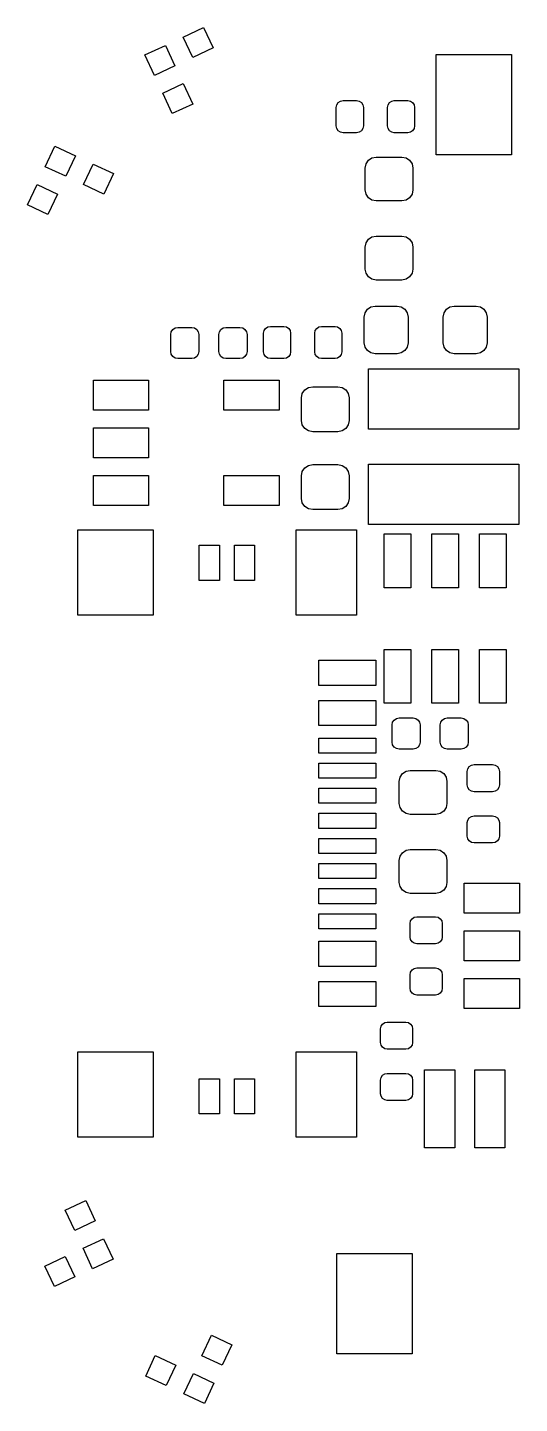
# Model space of a CAD drawing. Extents: x 49.4 to 78.6, y -125.1 to -97.7.
# Drawn here: x 49.37 to 59.17, y -125.14 to -97.72 of the extents above; entities that cross this region are included whole.
import ezdxf

# ---------------------------------------------------------------- set-up
doc = ezdxf.new("R2010")
doc.units = 0
doc.layers.add('BLACK', color=7, linetype='CONTINUOUS')

msp = doc.modelspace()

# ---------------------------------------------------------------- linework, layer by layer
at = {"layer": 'BLACK', "linetype": 'CONTINUOUS'}
for p, q in [((52.467292, -97.914872), (52.87513, -97.724694)), ((52.87513, -97.724694), (53.065308, -98.132532)), ((51.705993, -98.269871), (52.113831, -98.079693)), ((52.113831, -98.079693), (52.304009, -98.487531)), ((52.65747, -98.32271), (52.467292, -97.914872)), ((53.065308, -98.132532), (52.65747, -98.32271)), ((51.896171, -98.677709), (51.705993, -98.269871)), ((57.51, -100.26), (57.51, -98.26)), ((57.51, -98.26), (59.01, -98.26)), ((59.01, -98.26), (59.01, -100.26)), ((52.304009, -98.487531), (51.896171, -98.677709)), ((52.060992, -99.03117), (52.46883, -98.840992)), ((52.46883, -98.840992), (52.659008, -99.24883)), ((52.25117, -99.439008), (52.060992, -99.03117)), ((55.530276, -99.263338), (55.559541, -99.219541)), ((55.559541, -99.219541), (55.603338, -99.190276)), ((55.603338, -99.190276), (55.655, -99.18)), ((55.655, -99.18), (55.925, -99.18)), ((55.925, -99.18), (55.976662, -99.190276)), ((55.976662, -99.190276), (56.020459, -99.219541)), ((56.020459, -99.219541), (56.049724, -99.263338)), ((56.550276, -99.263338), (56.579541, -99.219541)), ((56.579541, -99.219541), (56.623338, -99.190276)), ((56.623338, -99.190276), (56.675, -99.18)), ((56.675, -99.18), (56.945, -99.18)), ((56.945, -99.18), (56.996662, -99.190276)), ((56.996662, -99.190276), (57.040459, -99.219541)), ((57.040459, -99.219541), (57.069724, -99.263338)), ((52.659008, -99.24883), (52.25117, -99.439008)), ((55.52, -99.315), (55.530276, -99.263338)), ((55.52, -99.685), (55.52, -99.315)), ((56.049724, -99.263338), (56.06, -99.315)), ((56.06, -99.315), (56.06, -99.685)), ((56.54, -99.315), (56.550276, -99.263338)), ((56.54, -99.685), (56.54, -99.315)), ((57.069724, -99.263338), (57.08, -99.315)), ((57.08, -99.315), (57.08, -99.685)), ((55.530276, -99.736662), (55.52, -99.685)), ((55.559541, -99.780459), (55.530276, -99.736662)), ((55.603338, -99.809724), (55.559541, -99.780459)), ((56.020459, -99.780459), (55.976662, -99.809724)), ((56.049724, -99.736662), (56.020459, -99.780459)), ((56.06, -99.685), (56.049724, -99.736662)), ((56.550276, -99.736662), (56.54, -99.685)), ((56.579541, -99.780459), (56.550276, -99.736662)), ((56.623338, -99.809724), (56.579541, -99.780459)), ((57.040459, -99.780459), (56.996662, -99.809724)), ((57.069724, -99.736662), (57.040459, -99.780459)), ((57.08, -99.685), (57.069724, -99.736662)), ((55.655, -99.82), (55.603338, -99.809724)), ((55.925, -99.82), (55.655, -99.82)), ((55.976662, -99.809724), (55.925, -99.82)), ((56.675, -99.82), (56.623338, -99.809724)), ((56.945, -99.82), (56.675, -99.82)), ((56.996662, -99.809724), (56.945, -99.82)), ((49.720992, -100.49883), (49.91117, -100.090992)), ((49.91117, -100.090992), (50.319008, -100.28117)), ((50.319008, -100.28117), (50.12883, -100.689008)), ((56.15907, -100.36907), (56.230038, -100.321651)), ((56.230038, -100.321651), (56.31375, -100.305)), ((56.31375, -100.305), (56.82625, -100.305)), ((56.82625, -100.305), (56.909962, -100.321651)), ((56.909962, -100.321651), (56.98093, -100.36907)), ((59.01, -100.26), (57.51, -100.26)), ((50.12883, -100.689008), (49.720992, -100.49883)), ((50.48229, -100.85383), (50.672468, -100.445992)), ((50.672468, -100.445992), (51.080306, -100.63617)), ((56.095, -100.52375), (56.111651, -100.440038)), ((56.095, -100.96125), (56.095, -100.52375)), ((56.111651, -100.440038), (56.15907, -100.36907)), ((56.98093, -100.36907), (57.028349, -100.440038)), ((57.028349, -100.440038), (57.045, -100.52375)), ((57.045, -100.52375), (57.045, -100.96125)), ((49.365992, -101.260128), (49.55617, -100.85229)), ((49.55617, -100.85229), (49.964008, -101.042468)), ((50.890128, -101.044008), (50.48229, -100.85383)), ((51.080306, -100.63617), (50.890128, -101.044008)), ((49.964008, -101.042468), (49.77383, -101.450306)), ((56.111651, -101.044962), (56.095, -100.96125)), ((56.15907, -101.11593), (56.111651, -101.044962)), ((56.230038, -101.163349), (56.15907, -101.11593)), ((56.98093, -101.11593), (56.909962, -101.163349)), ((57.028349, -101.044962), (56.98093, -101.11593)), ((57.045, -100.96125), (57.028349, -101.044962)), ((49.77383, -101.450306), (49.365992, -101.260128)), ((56.31375, -101.18), (56.230038, -101.163349)), ((56.82625, -101.18), (56.31375, -101.18)), ((56.909962, -101.163349), (56.82625, -101.18)), ((56.111651, -102.015038), (56.15907, -101.94407)), ((56.15907, -101.94407), (56.230038, -101.896651)), ((56.230038, -101.896651), (56.31375, -101.88)), ((56.31375, -101.88), (56.82625, -101.88)), ((56.82625, -101.88), (56.909962, -101.896651)), ((56.909962, -101.896651), (56.98093, -101.94407)), ((56.98093, -101.94407), (57.028349, -102.015038)), ((56.095, -102.09875), (56.111651, -102.015038)), ((56.095, -102.53625), (56.095, -102.09875)), ((57.028349, -102.015038), (57.045, -102.09875)), ((57.045, -102.09875), (57.045, -102.53625)), ((56.111651, -102.619962), (56.095, -102.53625)), ((56.15907, -102.69093), (56.111651, -102.619962)), ((56.230038, -102.738349), (56.15907, -102.69093)), ((56.31375, -102.755), (56.230038, -102.738349)), ((56.82625, -102.755), (56.31375, -102.755)), ((56.909962, -102.738349), (56.82625, -102.755)), ((56.98093, -102.69093), (56.909962, -102.738349)), ((57.028349, -102.619962), (56.98093, -102.69093)), ((57.045, -102.53625), (57.028349, -102.619962)), ((56.091651, -103.410038), (56.13907, -103.33907)), ((56.13907, -103.33907), (56.210038, -103.291651)), ((56.210038, -103.291651), (56.29375, -103.275)), ((56.29375, -103.275), (56.73125, -103.275)), ((56.73125, -103.275), (56.814962, -103.291651)), ((56.814962, -103.291651), (56.88593, -103.33907)), ((56.88593, -103.33907), (56.933349, -103.410038)), ((57.666651, -103.410038), (57.71407, -103.33907)), ((57.71407, -103.33907), (57.785038, -103.291651)), ((57.785038, -103.291651), (57.86875, -103.275)), ((57.86875, -103.275), (58.30625, -103.275)), ((58.30625, -103.275), (58.389962, -103.291651)), ((58.389962, -103.291651), (58.46093, -103.33907)), ((58.46093, -103.33907), (58.508349, -103.410038)), ((56.075, -103.49375), (56.091651, -103.410038)), ((56.075, -104.00625), (56.075, -103.49375)), ((56.933349, -103.410038), (56.95, -103.49375)), ((56.95, -103.49375), (56.95, -104.00625)), ((57.65, -103.49375), (57.666651, -103.410038)), ((57.65, -104.00625), (57.65, -103.49375)), ((58.508349, -103.410038), (58.525, -103.49375)), ((58.525, -103.49375), (58.525, -104.00625)), ((52.22, -103.84), (52.230657, -103.786424)), ((52.22, -104.18), (52.22, -103.84)), ((52.230657, -103.786424), (52.261005, -103.741005)), ((52.261005, -103.741005), (52.306424, -103.710657)), ((52.306424, -103.710657), (52.36, -103.7)), ((52.36, -103.7), (52.64, -103.7)), ((52.64, -103.7), (52.693576, -103.710657)), ((52.693576, -103.710657), (52.738995, -103.741005)), ((52.738995, -103.741005), (52.769343, -103.786424)), ((52.769343, -103.786424), (52.78, -103.84)), ((52.78, -103.84), (52.78, -104.18)), ((53.18, -103.84), (53.190657, -103.786424)), ((53.18, -104.18), (53.18, -103.84)), ((53.190657, -103.786424), (53.221005, -103.741005)), ((53.221005, -103.741005), (53.266424, -103.710657)), ((53.266424, -103.710657), (53.32, -103.7)), ((53.32, -103.7), (53.6, -103.7)), ((53.6, -103.7), (53.653576, -103.710657)), ((53.653576, -103.710657), (53.698995, -103.741005)), ((53.698995, -103.741005), (53.729343, -103.786424)), ((53.729343, -103.786424), (53.74, -103.84)), ((53.74, -103.84), (53.74, -104.18)), ((54.07, -103.815), (54.080276, -103.763338)), ((54.07, -104.185), (54.07, -103.815)), ((54.080276, -103.763338), (54.109541, -103.719541)), ((54.109541, -103.719541), (54.153338, -103.690276)), ((54.153338, -103.690276), (54.205, -103.68)), ((54.205, -103.68), (54.475, -103.68)), ((54.475, -103.68), (54.526662, -103.690276)), ((54.526662, -103.690276), (54.570459, -103.719541)), ((54.570459, -103.719541), (54.599724, -103.763338)), ((54.599724, -103.763338), (54.61, -103.815)), ((54.61, -103.815), (54.61, -104.185)), ((55.09, -103.815), (55.100276, -103.763338)), ((55.09, -104.185), (55.09, -103.815)), ((55.100276, -103.763338), (55.129541, -103.719541)), ((55.129541, -103.719541), (55.173338, -103.690276)), ((55.173338, -103.690276), (55.225, -103.68)), ((55.225, -103.68), (55.495, -103.68)), ((55.495, -103.68), (55.546662, -103.690276)), ((55.546662, -103.690276), (55.590459, -103.719541)), ((55.590459, -103.719541), (55.619724, -103.763338)), ((55.619724, -103.763338), (55.63, -103.815)), ((55.63, -103.815), (55.63, -104.185)), ((56.091651, -104.089962), (56.075, -104.00625)), ((56.13907, -104.16093), (56.091651, -104.089962)), ((56.210038, -104.208349), (56.13907, -104.16093)), ((56.88593, -104.16093), (56.814962, -104.208349)), ((56.933349, -104.089962), (56.88593, -104.16093)), ((56.95, -104.00625), (56.933349, -104.089962)), ((57.666651, -104.089962), (57.65, -104.00625)), ((57.71407, -104.16093), (57.666651, -104.089962)), ((57.785038, -104.208349), (57.71407, -104.16093)), ((58.46093, -104.16093), (58.389962, -104.208349)), ((58.508349, -104.089962), (58.46093, -104.16093)), ((58.525, -104.00625), (58.508349, -104.089962)), ((52.230657, -104.233576), (52.22, -104.18)), ((52.261005, -104.278995), (52.230657, -104.233576)), ((52.306424, -104.309343), (52.261005, -104.278995)), ((52.36, -104.32), (52.306424, -104.309343)), ((52.64, -104.32), (52.36, -104.32)), ((52.693576, -104.309343), (52.64, -104.32)), ((52.738995, -104.278995), (52.693576, -104.309343)), ((52.769343, -104.233576), (52.738995, -104.278995)), ((52.78, -104.18), (52.769343, -104.233576)), ((53.190657, -104.233576), (53.18, -104.18)), ((53.221005, -104.278995), (53.190657, -104.233576)), ((53.266424, -104.309343), (53.221005, -104.278995)), ((53.32, -104.32), (53.266424, -104.309343)), ((53.6, -104.32), (53.32, -104.32)), ((53.653576, -104.309343), (53.6, -104.32)), ((53.698995, -104.278995), (53.653576, -104.309343)), ((53.729343, -104.233576), (53.698995, -104.278995)), ((53.74, -104.18), (53.729343, -104.233576)), ((54.080276, -104.236662), (54.07, -104.185)), ((54.109541, -104.280459), (54.080276, -104.236662)), ((54.153338, -104.309724), (54.109541, -104.280459)), ((54.205, -104.32), (54.153338, -104.309724)), ((54.475, -104.32), (54.205, -104.32)), ((54.526662, -104.309724), (54.475, -104.32)), ((54.570459, -104.280459), (54.526662, -104.309724)), ((54.599724, -104.236662), (54.570459, -104.280459)), ((54.61, -104.185), (54.599724, -104.236662)), ((55.100276, -104.236662), (55.09, -104.185)), ((55.129541, -104.280459), (55.100276, -104.236662)), ((55.173338, -104.309724), (55.129541, -104.280459)), ((55.225, -104.32), (55.173338, -104.309724)), ((55.495, -104.32), (55.225, -104.32)), ((55.546662, -104.309724), (55.495, -104.32)), ((55.590459, -104.280459), (55.546662, -104.309724)), ((55.619724, -104.236662), (55.590459, -104.280459)), ((55.63, -104.185), (55.619724, -104.236662)), ((56.29375, -104.225), (56.210038, -104.208349)), ((56.73125, -104.225), (56.29375, -104.225)), ((56.814962, -104.208349), (56.73125, -104.225)), ((57.86875, -104.225), (57.785038, -104.208349)), ((58.30625, -104.225), (57.86875, -104.225)), ((58.389962, -104.208349), (58.30625, -104.225)), ((56.16, -105.725), (56.16, -104.525)), ((56.16, -104.525), (59.16, -104.525)), ((59.16, -104.525), (59.16, -105.725)), ((50.68, -105.35), (50.68, -104.75)), ((50.68, -104.75), (51.78, -104.75)), ((51.78, -104.75), (51.78, -105.35)), ((53.28, -105.35), (53.28, -104.75)), ((53.28, -104.75), (54.38, -104.75)), ((54.38, -104.75), (54.38, -105.35)), ((54.842127, -105.018896), (54.890901, -104.945901)), ((54.890901, -104.945901), (54.963896, -104.897127)), ((54.963896, -104.897127), (55.05, -104.88)), ((55.05, -104.88), (55.55, -104.88)), ((55.55, -104.88), (55.636104, -104.897127)), ((55.636104, -104.897127), (55.709099, -104.945901)), ((55.709099, -104.945901), (55.757873, -105.018896)), ((54.825, -105.105), (54.842127, -105.018896)), ((54.825, -105.555), (54.825, -105.105)), ((55.757873, -105.018896), (55.775, -105.105)), ((55.775, -105.105), (55.775, -105.555)), ((51.78, -105.35), (50.68, -105.35)), ((54.38, -105.35), (53.28, -105.35)), ((50.68, -106.3), (50.68, -105.7)), ((50.68, -105.7), (51.78, -105.7)), ((51.78, -105.7), (51.78, -106.3)), ((54.842127, -105.641104), (54.825, -105.555)), ((54.890901, -105.714099), (54.842127, -105.641104)), ((54.963896, -105.762873), (54.890901, -105.714099)), ((55.05, -105.78), (54.963896, -105.762873)), ((55.55, -105.78), (55.05, -105.78)), ((55.636104, -105.762873), (55.55, -105.78)), ((55.709099, -105.714099), (55.636104, -105.762873)), ((55.757873, -105.641104), (55.709099, -105.714099)), ((55.775, -105.555), (55.757873, -105.641104)), ((59.16, -105.725), (56.16, -105.725)), ((51.78, -106.3), (50.68, -106.3)), ((54.825, -106.655), (54.842127, -106.568896)), ((54.842127, -106.568896), (54.890901, -106.495901)), ((54.890901, -106.495901), (54.963896, -106.447127)), ((54.963896, -106.447127), (55.05, -106.43)), ((55.05, -106.43), (55.55, -106.43)), ((55.55, -106.43), (55.636104, -106.447127)), ((55.636104, -106.447127), (55.709099, -106.495901)), ((55.709099, -106.495901), (55.757873, -106.568896)), ((55.757873, -106.568896), (55.775, -106.655)), ((56.16, -107.625), (56.16, -106.425)), ((56.16, -106.425), (59.16, -106.425)), ((59.16, -106.425), (59.16, -107.625)), ((50.68, -107.25), (50.68, -106.65)), ((50.68, -106.65), (51.78, -106.65)), ((51.78, -106.65), (51.78, -107.25)), ((53.28, -107.25), (53.28, -106.65)), ((53.28, -106.65), (54.38, -106.65)), ((54.38, -106.65), (54.38, -107.25)), ((54.825, -107.105), (54.825, -106.655)), ((55.775, -106.655), (55.775, -107.105)), ((54.842127, -107.191104), (54.825, -107.105)), ((55.775, -107.105), (55.757873, -107.191104)), ((51.78, -107.25), (50.68, -107.25)), ((54.38, -107.25), (53.28, -107.25)), ((54.890901, -107.264099), (54.842127, -107.191104)), ((54.963896, -107.312873), (54.890901, -107.264099)), ((55.05, -107.33), (54.963896, -107.312873)), ((55.55, -107.33), (55.05, -107.33)), ((55.636104, -107.312873), (55.55, -107.33)), ((55.709099, -107.264099), (55.636104, -107.312873)), ((55.757873, -107.191104), (55.709099, -107.264099)), ((50.37, -109.43), (50.37, -107.73)), ((50.37, -107.73), (51.87, -107.73)), ((51.87, -107.73), (51.87, -109.43)), ((54.72, -109.43), (54.72, -107.73)), ((54.72, -107.73), (55.92, -107.73)), ((55.92, -107.73), (55.92, -109.43)), ((59.16, -107.625), (56.16, -107.625)), ((56.475, -108.885), (56.475, -107.815)), ((56.475, -107.815), (57.005, -107.815)), ((57.005, -107.815), (57.005, -108.885)), ((57.425, -108.885), (57.425, -107.815)), ((57.425, -107.815), (57.955, -107.815)), ((57.955, -107.815), (57.955, -108.885)), ((58.375, -108.885), (58.375, -107.815)), ((58.375, -107.815), (58.905, -107.815)), ((58.905, -107.815), (58.905, -108.885)), ((52.79, -108.74), (52.79, -108.04)), ((52.79, -108.04), (53.19, -108.04)), ((53.19, -108.04), (53.19, -108.74)), ((53.49, -108.74), (53.49, -108.04)), ((53.49, -108.04), (53.89, -108.04)), ((53.89, -108.04), (53.89, -108.74)), ((53.19, -108.74), (52.79, -108.74)), ((53.89, -108.74), (53.49, -108.74)), ((57.005, -108.885), (56.475, -108.885)), ((57.955, -108.885), (57.425, -108.885)), ((58.905, -108.885), (58.375, -108.885)), ((51.87, -109.43), (50.37, -109.43)), ((55.92, -109.43), (54.72, -109.43)), ((56.475, -111.185), (56.475, -110.115)), ((56.475, -110.115), (57.005, -110.115)), ((57.005, -110.115), (57.005, -111.185)), ((57.425, -111.185), (57.425, -110.115)), ((57.425, -110.115), (57.955, -110.115)), ((57.955, -110.115), (57.955, -111.185)), ((58.375, -111.185), (58.375, -110.115)), ((58.375, -110.115), (58.905, -110.115)), ((58.905, -110.115), (58.905, -111.185)), ((55.17, -110.83), (55.17, -110.33)), ((55.17, -110.33), (56.31, -110.33)), ((56.31, -110.33), (56.31, -110.83)), ((56.31, -110.83), (55.17, -110.83)), ((55.17, -111.63), (55.17, -111.13)), ((55.17, -111.13), (56.31, -111.13)), ((56.31, -111.13), (56.31, -111.63)), ((57.005, -111.185), (56.475, -111.185)), ((57.955, -111.185), (57.425, -111.185)), ((58.905, -111.185), (58.375, -111.185)), ((56.63, -111.62), (56.640657, -111.566424)), ((56.640657, -111.566424), (56.671005, -111.521005)), ((56.671005, -111.521005), (56.716424, -111.490657)), ((56.716424, -111.490657), (56.77, -111.48)), ((56.77, -111.48), (57.05, -111.48)), ((57.05, -111.48), (57.103576, -111.490657)), ((57.103576, -111.490657), (57.148995, -111.521005)), ((57.148995, -111.521005), (57.179343, -111.566424)), ((57.179343, -111.566424), (57.19, -111.62)), ((57.59, -111.62), (57.600657, -111.566424)), ((57.600657, -111.566424), (57.631005, -111.521005)), ((57.631005, -111.521005), (57.676424, -111.490657)), ((57.676424, -111.490657), (57.73, -111.48)), ((57.73, -111.48), (58.01, -111.48)), ((58.01, -111.48), (58.063576, -111.490657)), ((58.063576, -111.490657), (58.108995, -111.521005)), ((58.108995, -111.521005), (58.139343, -111.566424)), ((58.139343, -111.566424), (58.15, -111.62)), ((56.31, -111.63), (55.17, -111.63)), ((56.63, -111.96), (56.63, -111.62)), ((57.19, -111.62), (57.19, -111.96)), ((57.59, -111.96), (57.59, -111.62)), ((58.15, -111.62), (58.15, -111.96)), ((55.17, -112.18), (55.17, -111.88)), ((55.17, -111.88), (56.31, -111.88)), ((56.31, -111.88), (56.31, -112.18)), ((56.640657, -112.013576), (56.63, -111.96)), ((56.671005, -112.058995), (56.640657, -112.013576)), ((56.716424, -112.089343), (56.671005, -112.058995)), ((56.77, -112.1), (56.716424, -112.089343)), ((57.05, -112.1), (56.77, -112.1)), ((57.103576, -112.089343), (57.05, -112.1)), ((57.148995, -112.058995), (57.103576, -112.089343)), ((57.179343, -112.013576), (57.148995, -112.058995)), ((57.19, -111.96), (57.179343, -112.013576)), ((57.600657, -112.013576), (57.59, -111.96)), ((57.631005, -112.058995), (57.600657, -112.013576)), ((57.676424, -112.089343), (57.631005, -112.058995)), ((57.73, -112.1), (57.676424, -112.089343)), ((58.01, -112.1), (57.73, -112.1)), ((58.063576, -112.089343), (58.01, -112.1)), ((58.108995, -112.058995), (58.063576, -112.089343)), ((58.139343, -112.013576), (58.108995, -112.058995)), ((58.15, -111.96), (58.139343, -112.013576)), ((56.31, -112.18), (55.17, -112.18)), ((55.17, -112.68), (55.17, -112.38)), ((55.17, -112.38), (56.31, -112.38)), ((56.31, -112.38), (56.31, -112.68)), ((56.775, -112.74375), (56.791651, -112.660038)), ((56.791651, -112.660038), (56.83907, -112.58907)), ((56.83907, -112.58907), (56.910038, -112.541651)), ((56.910038, -112.541651), (56.99375, -112.525)), ((56.99375, -112.525), (57.50625, -112.525)), ((57.50625, -112.525), (57.589962, -112.541651)), ((57.589962, -112.541651), (57.66093, -112.58907)), ((57.66093, -112.58907), (57.708349, -112.660038)), ((57.708349, -112.660038), (57.725, -112.74375)), ((58.13, -112.545), (58.140276, -112.493338)), ((58.13, -112.815), (58.13, -112.545)), ((58.140276, -112.493338), (58.169541, -112.449541)), ((58.169541, -112.449541), (58.213338, -112.420276)), ((58.213338, -112.420276), (58.265, -112.41)), ((58.265, -112.41), (58.635, -112.41)), ((58.635, -112.41), (58.686662, -112.420276)), ((58.686662, -112.420276), (58.730459, -112.449541)), ((58.730459, -112.449541), (58.759724, -112.493338)), ((58.759724, -112.493338), (58.77, -112.545)), ((58.77, -112.545), (58.77, -112.815)), ((56.31, -112.68), (55.17, -112.68)), ((55.17, -113.18), (55.17, -112.88)), ((55.17, -112.88), (56.31, -112.88)), ((56.31, -112.88), (56.31, -113.18)), ((56.775, -113.18125), (56.775, -112.74375)), ((57.725, -112.74375), (57.725, -113.18125)), ((58.140276, -112.866662), (58.13, -112.815)), ((58.169541, -112.910459), (58.140276, -112.866662)), ((58.213338, -112.939724), (58.169541, -112.910459)), ((58.730459, -112.910459), (58.686662, -112.939724)), ((58.759724, -112.866662), (58.730459, -112.910459)), ((58.77, -112.815), (58.759724, -112.866662)), ((56.31, -113.18), (55.17, -113.18)), ((56.791651, -113.264962), (56.775, -113.18125)), ((57.725, -113.18125), (57.708349, -113.264962)), ((58.265, -112.95), (58.213338, -112.939724)), ((58.635, -112.95), (58.265, -112.95)), ((58.686662, -112.939724), (58.635, -112.95)), ((55.17, -113.68), (55.17, -113.38)), ((55.17, -113.38), (56.31, -113.38)), ((56.31, -113.38), (56.31, -113.68)), ((56.83907, -113.33593), (56.791651, -113.264962)), ((56.910038, -113.383349), (56.83907, -113.33593)), ((56.99375, -113.4), (56.910038, -113.383349)), ((57.50625, -113.4), (56.99375, -113.4)), ((57.589962, -113.383349), (57.50625, -113.4)), ((57.66093, -113.33593), (57.589962, -113.383349)), ((57.708349, -113.264962), (57.66093, -113.33593)), ((58.140276, -113.513338), (58.169541, -113.469541)), ((58.169541, -113.469541), (58.213338, -113.440276)), ((58.213338, -113.440276), (58.265, -113.43)), ((58.265, -113.43), (58.635, -113.43)), ((58.635, -113.43), (58.686662, -113.440276)), ((58.686662, -113.440276), (58.730459, -113.469541)), ((58.730459, -113.469541), (58.759724, -113.513338)), ((56.31, -113.68), (55.17, -113.68)), ((58.13, -113.565), (58.140276, -113.513338)), ((58.13, -113.835), (58.13, -113.565)), ((58.759724, -113.513338), (58.77, -113.565)), ((58.77, -113.565), (58.77, -113.835)), ((55.17, -114.18), (55.17, -113.88)), ((55.17, -113.88), (56.31, -113.88)), ((56.31, -113.88), (56.31, -114.18)), ((58.140276, -113.886662), (58.13, -113.835)), ((58.169541, -113.930459), (58.140276, -113.886662)), ((58.213338, -113.959724), (58.169541, -113.930459)), ((58.265, -113.97), (58.213338, -113.959724)), ((58.635, -113.97), (58.265, -113.97)), ((58.686662, -113.959724), (58.635, -113.97)), ((58.730459, -113.930459), (58.686662, -113.959724)), ((58.759724, -113.886662), (58.730459, -113.930459)), ((58.77, -113.835), (58.759724, -113.886662)), ((56.31, -114.18), (55.17, -114.18)), ((56.775, -114.31875), (56.791651, -114.235038)), ((56.791651, -114.235038), (56.83907, -114.16407)), ((56.83907, -114.16407), (56.910038, -114.116651)), ((56.910038, -114.116651), (56.99375, -114.1)), ((56.99375, -114.1), (57.50625, -114.1)), ((57.50625, -114.1), (57.589962, -114.116651)), ((57.589962, -114.116651), (57.66093, -114.16407)), ((57.66093, -114.16407), (57.708349, -114.235038)), ((57.708349, -114.235038), (57.725, -114.31875)), ((55.17, -114.68), (55.17, -114.38)), ((55.17, -114.38), (56.31, -114.38)), ((56.31, -114.38), (56.31, -114.68)), ((56.775, -114.75625), (56.775, -114.31875)), ((57.725, -114.31875), (57.725, -114.75625)), ((56.31, -114.68), (55.17, -114.68)), ((56.791651, -114.839962), (56.775, -114.75625)), ((56.83907, -114.91093), (56.791651, -114.839962)), ((57.708349, -114.839962), (57.66093, -114.91093)), ((57.725, -114.75625), (57.708349, -114.839962)), ((58.07, -115.37), (58.07, -114.77)), ((58.07, -114.77), (59.17, -114.77)), ((59.17, -114.77), (59.17, -115.37)), ((55.17, -115.18), (55.17, -114.88)), ((55.17, -114.88), (56.31, -114.88)), ((56.31, -114.88), (56.31, -115.18)), ((56.910038, -114.958349), (56.83907, -114.91093)), ((56.99375, -114.975), (56.910038, -114.958349)), ((57.50625, -114.975), (56.99375, -114.975)), ((57.589962, -114.958349), (57.50625, -114.975)), ((57.66093, -114.91093), (57.589962, -114.958349)), ((56.31, -115.18), (55.17, -115.18)), ((55.17, -115.68), (55.17, -115.38)), ((55.17, -115.38), (56.31, -115.38)), ((56.31, -115.38), (56.31, -115.68)), ((59.17, -115.37), (58.07, -115.37)), ((56.31, -115.68), (55.17, -115.68)), ((56.99, -115.575), (57.000276, -115.523338)), ((56.99, -115.845), (56.99, -115.575)), ((57.000276, -115.523338), (57.029541, -115.479541)), ((57.029541, -115.479541), (57.073338, -115.450276)), ((57.073338, -115.450276), (57.125, -115.44)), ((57.125, -115.44), (57.495, -115.44)), ((57.495, -115.44), (57.546662, -115.450276)), ((57.546662, -115.450276), (57.590459, -115.479541)), ((57.590459, -115.479541), (57.619724, -115.523338)), ((57.619724, -115.523338), (57.63, -115.575)), ((57.63, -115.575), (57.63, -115.845)), ((55.17, -116.43), (55.17, -115.93)), ((55.17, -115.93), (56.31, -115.93)), ((56.31, -115.93), (56.31, -116.43)), ((57.000276, -115.896662), (56.99, -115.845)), ((57.029541, -115.940459), (57.000276, -115.896662)), ((57.073338, -115.969724), (57.029541, -115.940459)), ((57.590459, -115.940459), (57.546662, -115.969724)), ((57.619724, -115.896662), (57.590459, -115.940459)), ((57.63, -115.845), (57.619724, -115.896662)), ((58.07, -116.32), (58.07, -115.72)), ((58.07, -115.72), (59.17, -115.72)), ((59.17, -115.72), (59.17, -116.32)), ((57.125, -115.98), (57.073338, -115.969724)), ((57.495, -115.98), (57.125, -115.98)), ((57.546662, -115.969724), (57.495, -115.98)), ((56.31, -116.43), (55.17, -116.43)), ((57.000276, -116.543338), (57.029541, -116.499541)), ((57.029541, -116.499541), (57.073338, -116.470276)), ((57.073338, -116.470276), (57.125, -116.46)), ((57.125, -116.46), (57.495, -116.46)), ((57.495, -116.46), (57.546662, -116.470276)), ((57.546662, -116.470276), (57.590459, -116.499541)), ((57.590459, -116.499541), (57.619724, -116.543338)), ((59.17, -116.32), (58.07, -116.32)), ((55.17, -117.23), (55.17, -116.73)), ((55.17, -116.73), (56.31, -116.73)), ((56.31, -116.73), (56.31, -117.23)), ((56.99, -116.595), (57.000276, -116.543338)), ((56.99, -116.865), (56.99, -116.595)), ((57.619724, -116.543338), (57.63, -116.595)), ((57.63, -116.595), (57.63, -116.865)), ((58.07, -117.27), (58.07, -116.67)), ((58.07, -116.67), (59.17, -116.67)), ((59.17, -116.67), (59.17, -117.27)), ((57.000276, -116.916662), (56.99, -116.865)), ((57.029541, -116.960459), (57.000276, -116.916662)), ((57.073338, -116.989724), (57.029541, -116.960459)), ((57.125, -117), (57.073338, -116.989724)), ((57.495, -117), (57.125, -117)), ((57.546662, -116.989724), (57.495, -117)), ((57.590459, -116.960459), (57.546662, -116.989724)), ((57.619724, -116.916662), (57.590459, -116.960459)), ((57.63, -116.865), (57.619724, -116.916662)), ((56.31, -117.23), (55.17, -117.23)), ((59.17, -117.27), (58.07, -117.27)), ((56.410276, -117.623338), (56.439541, -117.579541)), ((56.439541, -117.579541), (56.483338, -117.550276)), ((56.483338, -117.550276), (56.535, -117.54)), ((56.535, -117.54), (56.905, -117.54)), ((56.905, -117.54), (56.956662, -117.550276)), ((56.956662, -117.550276), (57.000459, -117.579541)), ((57.000459, -117.579541), (57.029724, -117.623338)), ((56.4, -117.675), (56.410276, -117.623338)), ((56.4, -117.945), (56.4, -117.675)), ((57.029724, -117.623338), (57.04, -117.675)), ((57.04, -117.675), (57.04, -117.945)), ((50.37, -119.83), (50.37, -118.13)), ((50.37, -118.13), (51.87, -118.13)), ((51.87, -118.13), (51.87, -119.83)), ((54.72, -119.83), (54.72, -118.13)), ((54.72, -118.13), (55.92, -118.13)), ((55.92, -118.13), (55.92, -119.83)), ((56.410276, -117.996662), (56.4, -117.945)), ((56.439541, -118.040459), (56.410276, -117.996662)), ((56.483338, -118.069724), (56.439541, -118.040459)), ((56.535, -118.08), (56.483338, -118.069724)), ((56.905, -118.08), (56.535, -118.08)), ((56.956662, -118.069724), (56.905, -118.08)), ((57.000459, -118.040459), (56.956662, -118.069724)), ((57.029724, -117.996662), (57.000459, -118.040459)), ((57.04, -117.945), (57.029724, -117.996662)), ((52.79, -119.37), (52.79, -118.67)), ((52.79, -118.67), (53.19, -118.67)), ((53.19, -118.67), (53.19, -119.37)), ((53.49, -119.37), (53.49, -118.67)), ((53.49, -118.67), (53.89, -118.67)), ((53.89, -118.67), (53.89, -119.37)), ((56.4, -118.695), (56.410276, -118.643338)), ((56.4, -118.965), (56.4, -118.695)), ((56.410276, -118.643338), (56.439541, -118.599541)), ((56.439541, -118.599541), (56.483338, -118.570276)), ((56.483338, -118.570276), (56.535, -118.56)), ((56.535, -118.56), (56.905, -118.56)), ((56.905, -118.56), (56.956662, -118.570276)), ((56.956662, -118.570276), (57.000459, -118.599541)), ((57.000459, -118.599541), (57.029724, -118.643338)), ((57.029724, -118.643338), (57.04, -118.695)), ((57.04, -118.695), (57.04, -118.965)), ((57.28, -120.0425), (57.28, -118.4925)), ((57.28, -118.4925), (57.88, -118.4925)), ((57.88, -118.4925), (57.88, -120.0425)), ((58.28, -120.0425), (58.28, -118.4925)), ((58.28, -118.4925), (58.88, -118.4925)), ((58.88, -118.4925), (58.88, -120.0425)), ((56.410276, -119.016662), (56.4, -118.965)), ((57.04, -118.965), (57.029724, -119.016662)), ((56.439541, -119.060459), (56.410276, -119.016662)), ((56.483338, -119.089724), (56.439541, -119.060459)), ((56.535, -119.1), (56.483338, -119.089724)), ((56.905, -119.1), (56.535, -119.1)), ((56.956662, -119.089724), (56.905, -119.1)), ((57.000459, -119.060459), (56.956662, -119.089724)), ((57.029724, -119.016662), (57.000459, -119.060459)), ((53.19, -119.37), (52.79, -119.37)), ((53.89, -119.37), (53.49, -119.37)), ((51.87, -119.83), (50.37, -119.83)), ((55.92, -119.83), (54.72, -119.83)), ((57.88, -120.0425), (57.28, -120.0425)), ((58.88, -120.0425), (58.28, -120.0425)), ((50.117795, -121.283021), (50.525633, -121.092843)), ((50.525633, -121.092843), (50.715811, -121.500681)), ((50.307973, -121.690859), (50.117795, -121.283021)), ((50.715811, -121.500681), (50.307973, -121.690859)), ((50.472794, -122.04432), (50.880632, -121.854142)), ((50.880632, -121.854142), (51.07081, -122.26198)), ((49.711495, -122.399319), (50.119333, -122.209141)), ((50.119333, -122.209141), (50.309511, -122.616979)), ((50.662972, -122.452158), (50.472794, -122.04432)), ((55.53, -124.1475), (55.53, -122.1475)), ((55.53, -122.1475), (57.03, -122.1475)), ((57.03, -122.1475), (57.03, -124.1475)), ((49.901673, -122.807157), (49.711495, -122.399319)), ((51.07081, -122.26198), (50.662972, -122.452158)), ((50.309511, -122.616979), (49.901673, -122.807157)), ((52.839141, -124.18568), (53.029319, -123.777842)), ((53.029319, -123.777842), (53.437157, -123.96802)), ((53.437157, -123.96802), (53.246979, -124.375858)), ((57.03, -124.1475), (55.53, -124.1475)), ((51.722843, -124.59198), (51.913021, -124.184142)), ((51.913021, -124.184142), (52.320859, -124.37432)), ((52.320859, -124.37432), (52.130681, -124.782158)), ((53.246979, -124.375858), (52.839141, -124.18568)), ((52.130681, -124.782158), (51.722843, -124.59198)), ((52.484142, -124.946979), (52.67432, -124.539141)), ((52.67432, -124.539141), (53.082158, -124.729319)), ((52.89198, -125.137157), (52.484142, -124.946979)), ((53.082158, -124.729319), (52.89198, -125.137157))]:
    msp.add_line(p, q, dxfattribs=at)

doc.saveas('drawing.dxf')
